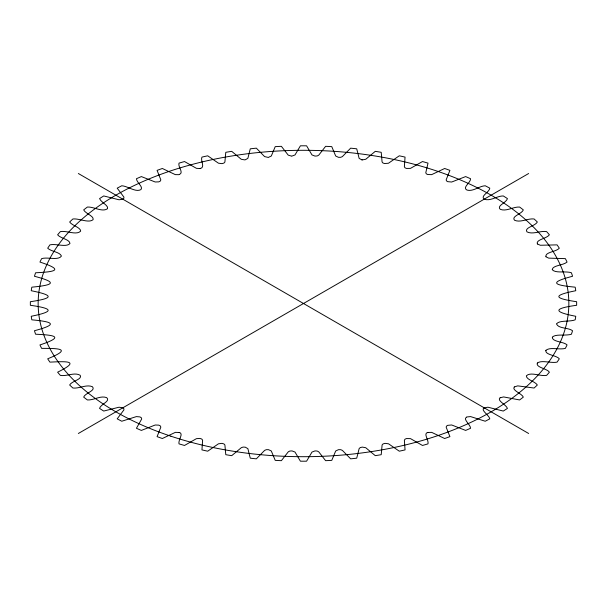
<?xml version="1.0" encoding="UTF-8"?>
<svg xmlns="http://www.w3.org/2000/svg" width="607" height="607" viewBox="0 0 607 607"><rect width="100%" height="100%" fill="white"/><g stroke="black" fill="none" stroke-linecap="round" stroke-linejoin="round"><path stroke-width="0.91" d="M552.324 269.774C555.731 273.56 565.762 270.783 571.415 272.771A273.15 157.706 0 0 1 572.553 276.276C548.212 282.574 554.024 285.153 575.186 287.172A273.15 157.706 0 0 1 575.755 290.723C552.378 295.389 553.819 298.325 576.635 301.717A273.15 157.706 0 0 1 576.635 305.283C554.328 308.31 552.013 311.71 575.755 316.277A273.15 157.706 0 0 1 575.186 319.828C569.761 322.029 559.904 320.003 556.695 323.668M556.589 324.1C558.69 328.789 568.334 327.446 572.553 330.724A273.15 157.706 0 0 1 571.415 334.229C565.823 336.096 555.572 333.653 552.362 337.135M552.324 337.226C552.089 342.007 563.857 341.506 567.052 344.935A273.15 157.706 0 0 1 565.36 348.372C559.464 350.072 549.843 346.68 545.822 350.421M545.89 350.307C544.608 354.875 556.649 355.277 559.305 358.805A273.15 157.706 0 0 1 557.074 362.129C551.073 363.464 541.156 359.625 537.225 363.221M537.445 362.933C535.146 367.455 547.309 368.532 549.381 372.19A273.15 157.706 0 0 1 546.626 375.384C540.329 376.606 530.685 371.53 526.337 375.832C526.39 379.807 534.987 381.31 537.347 384.997A273.15 157.706 0 0 1 534.099 388.032L517.725 385.87L514.334 386.917M514.273 386.97C511.557 390.392 521.77 393.412 523.325 397.107A273.15 157.706 0 0 1 519.607 399.952L503.643 396.932L500.168 397.744M500.031 397.843C496.647 400.666 506.299 404.694 507.429 408.42A273.15 157.706 0 0 1 503.264 411.053L487.914 407.206L484.196 407.866M484.348 407.775C479.909 410.006 489.09 414.998 489.796 418.838A273.15 157.706 0 0 1 485.228 421.235L470.554 416.584L466.912 416.963M78.349 433.489L528.651 173.511M466.578 417.123C462.549 419.3 470.478 424.43 470.569 428.269A273.15 157.706 0 0 1 465.637 430.416L451.669 424.976L447.678 425.348L446.456 426.152L446.183 427.245L449.916 436.63A273.15 157.706 0 0 1 444.658 438.512L431.668 432.366L427.685 432.472M178.845 174.679L175.286 174.619L162.342 168.488A273.15 157.706 0 0 0 157.084 170.37L160.832 179.847L160.4 181.015L158.791 181.865L155.187 181.986L141.363 176.584A273.15 157.706 0 0 0 136.431 178.731C136.545 182.517 143.616 186.895 140.938 189.604C135.573 192.624 127.994 186.159 121.772 185.765A273.15 157.706 0 0 0 117.204 188.162L123.911 197.093L123.851 198.284L122.538 199.286L119.033 199.786L103.736 195.947A273.15 157.706 0 0 0 99.571 198.58C100.861 202.275 108.85 205.507 107.53 208.702C102.264 212.518 93.812 206.577 87.393 207.048A273.15 157.706 0 0 0 83.675 209.893C85.42 213.634 94.1 215.94 93.129 219.658C88.637 223.467 79.198 218.247 72.901 218.968A273.15 157.706 0 0 0 69.653 222.003C72.043 225.607 80.549 227.329 80.701 231.108C76.247 235.592 66.709 230.326 60.374 231.616A273.15 157.706 0 0 0 57.619 234.81C60.472 238.445 69.441 239.181 70.01 243.437C66.413 247.747 55.981 243.384 49.926 244.871A273.15 157.706 0 0 0 47.695 248.195C51.17 251.647 59.812 251.882 61.436 256.04C58.34 260.782 47.475 256.738 41.64 258.628A273.15 157.706 0 0 0 39.948 262.065C64.653 270.123 55.138 271.86 35.585 272.771A273.15 157.706 0 0 0 34.447 276.276C58.788 282.574 52.976 285.153 31.814 287.172A273.15 157.706 0 0 0 31.245 290.723C54.645 295.419 53.196 298.303 30.365 301.717A273.15 157.706 0 0 0 30.365 305.283C52.672 308.455 55.078 311.452 31.245 316.277A273.15 157.706 0 0 0 31.814 319.828C52.354 321.718 59.334 324.138 34.447 330.724A273.15 157.706 0 0 0 35.585 334.229C54.721 335.049 64.964 336.657 39.948 344.935A273.15 157.706 0 0 0 41.64 348.372C58.947 348.35 72.643 348.638 47.695 358.805A273.15 157.706 0 0 0 49.926 362.129C65.837 361.393 81.725 360.323 57.619 372.19A273.15 157.706 0 0 0 60.374 375.384C66.778 376.621 74.373 371.901 80.185 375.278C82.605 379.519 71.907 380.847 69.653 384.997A273.15 157.706 0 0 0 72.901 388.032C79.335 388.753 86.293 384.155 92.393 386.689C96.217 390.711 85.162 392.926 83.675 397.107A273.15 157.706 0 0 0 87.393 399.952C93.819 400.37 100.519 395.24 106.695 397.653C110.838 401.25 100.58 404.163 99.571 408.42A273.15 157.706 0 0 0 103.736 411.053L119.033 407.214L122.538 407.714L123.851 408.716L123.911 409.907L117.204 418.838A273.15 157.706 0 0 0 121.772 421.235L136.4 416.599L139.967 416.91L141.431 417.836L141.681 419.02L136.431 428.269A273.15 157.706 0 0 0 141.363 430.416L155.187 425.014L158.791 425.135L160.4 425.985L160.832 427.153L157.084 436.63A273.15 157.706 0 0 0 162.342 438.512L175.377 432.351L179.361 432.488M179.315 174.528C184.187 172.638 177.76 167.084 178.989 163.131A273.15 157.706 0 0 1 184.52 161.545L196.425 168.336L200.067 168.556M427.874 432.419C422.904 433.406 428.944 439.855 428.011 443.869A273.15 157.706 0 0 1 422.48 445.455L410.484 438.626L406.44 438.565L404.983 439.225L404.368 440.272L405.051 449.901A273.15 157.706 0 0 1 399.285 451.191L388.556 443.808L385.028 443.353L383.078 443.922L382.107 444.969L381.219 454.689A273.15 157.706 0 0 1 375.278 455.66L365.733 447.716L362.333 447.101L360.255 447.579L359.147 448.588L356.726 458.179A273.15 157.706 0 0 1 350.649 458.839L342.386 450.394L340.724 449.688L338.494 449.673L335.686 450.986L331.779 460.356A273.15 157.706 0 0 1 325.625 460.683L318.713 451.813L317.104 451.024L314.98 450.918L311.983 452.071L306.588 461.191A273.15 157.706 0 0 1 300.412 461.191L294.994 452.048L292.02 450.918L289.85 451.031L288.287 451.813L281.375 460.683A273.15 157.706 0 0 1 275.221 460.356L271.291 450.963L268.506 449.673L266.329 449.681L264.644 450.371L256.351 458.839A273.15 157.706 0 0 1 250.274 458.179L247.876 448.641L245.296 447.184L243.126 447.071L241.305 447.693L231.722 455.66A273.15 157.706 0 0 1 225.781 454.689L224.901 444.999L223.96 443.945L221.972 443.353L218.444 443.808L207.715 451.191A273.15 157.706 0 0 1 201.949 449.901L202.617 440.181L201.782 439.058L199.969 438.413L196.425 438.664L184.52 445.455A273.15 157.706 0 0 1 178.989 443.869C178.048 439.855 184.103 433.406 179.126 432.419M200.166 168.534C205.636 167.38 200.204 160.855 201.949 157.099A273.15 157.706 0 0 1 207.715 155.809L218.444 163.192L221.972 163.647L223.922 163.078L224.893 162.031L225.781 152.311A273.15 157.706 0 0 1 231.722 151.34L241.267 159.284L244.72 159.891M200.211 168.518L200.606 168.42M245.296 159.816L247.876 158.359L250.274 148.821A273.15 157.706 0 0 1 256.351 148.161L264.584 156.583L267.975 157.365M268.506 157.327L271.314 156.014L275.221 146.644A273.15 157.706 0 0 1 281.375 146.317L288.226 155.134L291.481 156.098M291.914 156.09L294.994 154.952L300.412 145.809A273.15 157.706 0 0 1 306.588 145.809L311.983 154.929L314.98 156.082L317.15 155.969L318.713 155.187L325.625 146.317A273.15 157.706 0 0 1 331.779 146.644L335.686 156.014L338.494 157.327L340.671 157.319L342.356 156.629L350.649 148.161A273.15 157.706 0 0 1 356.726 148.821L359.139 158.389L361.757 159.823M361.81 159.823L362.227 159.884M362.333 159.899L365.771 159.254L375.278 151.34A273.15 157.706 0 0 1 381.219 152.311L382.084 161.94L382.858 162.942L384.421 163.526L388.434 163.253L399.285 155.809A273.15 157.706 0 0 1 405.051 157.099L404.368 166.728L404.983 167.775L406.44 168.435L410.484 168.374L422.48 161.545A273.15 157.706 0 0 1 428.011 163.131L425.795 172.684L426.243 173.754L427.586 174.497L431.623 174.649L444.658 168.488A273.15 157.706 0 0 1 449.916 170.37L446.175 179.786L446.456 180.848L447.678 181.652L451.669 182.024L465.637 176.584A273.15 157.706 0 0 1 470.569 178.731C470.66 182.927 461.897 187.502 466.988 190.074C473.21 191.85 479.006 186.068 485.228 185.765A273.15 157.706 0 0 1 489.796 188.162C489.333 192.419 479.758 196.137 484.424 199.263C490.646 201.349 496.921 195.894 503.264 195.947A273.15 157.706 0 0 1 507.429 198.58C506.405 202.837 496.245 205.727 500.274 209.324C506.443 211.805 513.173 206.615 519.607 207.048A273.15 157.706 0 0 1 523.325 209.893C521.808 214.066 510.935 216.259 514.546 220.258C520.624 222.936 527.658 218.209 534.099 218.968A273.15 157.706 0 0 1 537.347 222.003C535.139 226.199 524.038 227.526 526.944 231.859C532.855 234.879 540.23 230.478 546.626 231.616A273.15 157.706 0 0 1 549.381 234.81C546.687 238.703 535.723 239.484 537.339 243.923M78.349 173.511L528.651 433.489M537.377 243.984L540.344 245.258L557.074 244.871A273.15 157.706 0 0 1 559.305 248.195C556.171 251.943 545.025 251.951 545.89 256.693M545.943 256.784L548.698 258.134L565.36 258.628A273.15 157.706 0 0 1 567.052 262.065C563.159 265.479 552.704 265.267 552.241 269.561M170.825 436.175A265.35 153.199 0 0 0 568.85 303.5A265.35 153.199 0 0 0 170.825 170.825A265.35 153.199 0 0 0 170.825 436.175"/></g></svg>
